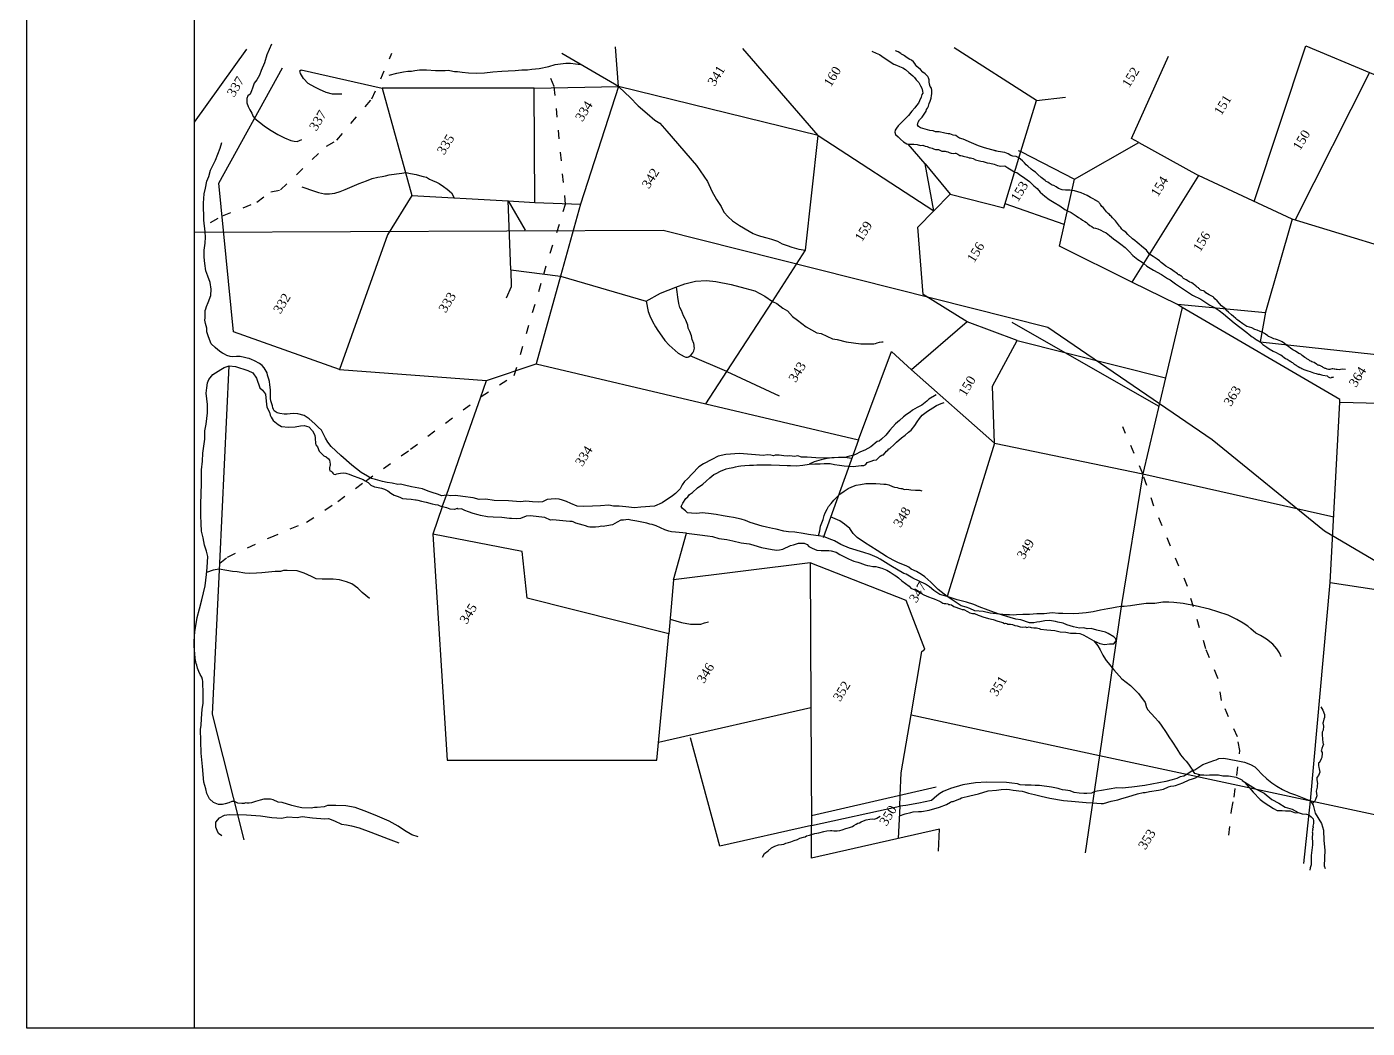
# Model space of a CAD drawing. Header units: millimetres. Extents: x 16 to 748, y 12 to 492.
# Drawn here: x 15.9 to 383.2, y 11.7 to 286.2 of the extents above; entities that cross this region are included whole.
import ezdxf

# ---------------------------------------------------------------- set-up
doc = ezdxf.new("R2010")
doc.units = ezdxf.units.MM
doc.header["$MEASUREMENT"] = 0
doc.linetypes.add('ACAD_ISO03W100', pattern=[30, 12, -18])
doc.layers.add('DO LINE', color=3, linetype='Continuous', plot=False)
doc.layers.add('DWG.LINE', color=10, linetype='Continuous')
doc.layers.add('TEXT', color=7, linetype='Continuous')
doc.layers.add('TITLE', color=7, linetype='Continuous', lineweight=30)
doc.styles.get("Standard").update_dxf_attribs({"font": 'times.ttf', "height": 4})

msp = doc.modelspace()

# ---------------------------------------------------------------- linework, layer by layer
at = {"layer": 'DO LINE', "linetype": 'ACAD_ISO03W100', "ltscale": 0.2}
for points in [[(66.22, 232.57), (69.57, 234.42), (78.98, 238.11), (82.76, 240.98), (85.44, 241.53), (98.01, 253.53), (100.87, 255.1), (110.49, 266.48), (115.95, 278.95)], [(68.77, 139.14), (70.95, 140.87), (82.57, 146.24), (92.56, 150.4), (101.13, 156.1), (108.73, 161.69), (121.03, 170.4), (140.37, 184.86), (149.47, 190.63), (157.55, 218.4), (163.54, 237.55), (160.45, 269.87), (158.75, 273.7)], [(342.3, 107.7), (338.97, 115.7), (333.93, 132.81), (324.75, 154.79), (321.7, 163.7), (316.23, 176.51)], [(345.27, 64.58), (345.99, 71.41), (346.71, 75.01), (348.33, 87.87), (347.61, 91.58), (343.29, 101.56), (342.3, 107.61)]]:
    msp.add_lwpolyline(points, dxfattribs=at)
at = {"layer": 'DWG.LINE', "ltscale": 0.2}
for points in [[(61.75, 294.98), (61.75, 11.7)], [(76.14, 280.11), (61.75, 260.07)], [(82.93, 281.41), (81.71, 278.5), (81.02, 276.32), (80.11, 274.26), (79.69, 272.93), (78.95, 271.66), (78.2, 270.76), (77.78, 269.43), (77.46, 268.69), (77.14, 267.74), (76.51, 267.26), (76.24, 266.52), (76.24, 265.4), (76.59, 264.35), (77.05, 263.43), (77.6, 262.53), (77.93, 261.58), (78.36, 261.12), (79.64, 260.08), (80.96, 259.1), (82.43, 258.05), (84.68, 256.69), (86.54, 255.81), (88.29, 255.02), (89.14, 254.83), (89.96, 254.81), (91.3, 255.28)], [(232.75, 256.46), (178.02, 269.81), (177.19, 280.74)], [(232.75, 256.46), (212.08, 280.24)], [(247.44, 279.49), (248.64, 279.02), (249.58, 278.66), (250.16, 278.14), (251.41, 277.3), (252.07, 276.89), (252.77, 276.46), (253.44, 275.99), (254.26, 275.7), (255, 275.36), (255.99, 274.93), (256.72, 274.51), (257.62, 273.7), (258.65, 272.76), (259.14, 272.3), (259.63, 271.69), (260.3, 270.95), (260.77, 270.06), (261.2, 269.37), (261.37, 268.54), (261.4, 268.04), (261.17, 267.64), (260.93, 266.9), (260.54, 265.9), (260.21, 265.25), (259.65, 264.6), (259.24, 263.96), (258.39, 263.06), (257.46, 261.9), (255.89, 260.26), (254.68, 259.04), (254.18, 258.39), (253.88, 257.88), (253.73, 257.34), (253.92, 256.68), (254.69, 256.01), (255.34, 255.43), (256.09, 254.67), (257.09, 254.13), (257.39, 254.02), (257.93, 254.07), (258.94, 254.01), (259.86, 253.94), (260.8, 253.72), (261.45, 253.75), (262.07, 253.52), (262.66, 253.36), (263.14, 253.13), (263.63, 253.04), (263.99, 252.97), (264.34, 252.78), (264.67, 252.65), (264.93, 252.61), (265.35, 252.61), (265.68, 252.58), (265.9, 252.48), (266.23, 252.29), (266.46, 252.19), (266.65, 252.13), (266.88, 252.13), (267.04, 252.13), (267.3, 252.13), (267.56, 252.13), (267.85, 252.03), (267.92, 252), (268.24, 251.9), (268.63, 251.74), (268.89, 251.67), (269.15, 251.61), (269.8, 251.51), (270.26, 251.54), (270.45, 251.54), (271.01, 251.31), (271.27, 251.12), (271.49, 250.96), (271.82, 250.89), (272.21, 250.83), (272.5, 250.76), (272.83, 250.63), (273.28, 250.57), (273.64, 250.44), (274.09, 250.34), (274.45, 250.31), (275.2, 250.08), (275.88, 249.79), (276.63, 249.59), (277.28, 249.37), (277.99, 249.27), (278.51, 249.08), (279.03, 248.95), (279.81, 248.82), (280.95, 248.52), (281.89, 248.23), (282.77, 248.04), (283.91, 248.07), (284.75, 247.55), (285.6, 246.97), (286.64, 246.4), (287.2, 246.31), (287.91, 245.69), (289.38, 244.68), (290.65, 243.83), (291.82, 242.62), (292.76, 241.85), (293.6, 240.87), (294.84, 239.83), (296.04, 238.89), (297.44, 238.08), (298.94, 237.1), (300.3, 236.12), (301.05, 235.77), (302.03, 235.28), (303.43, 234.36), (304.11, 233.91), (304.73, 233.55), (305.21, 233.19), (305.83, 232.87), (306.25, 232.54), (306.61, 232.19), (307.23, 231.7), (307.72, 231.44), (308.17, 231.15), (308.76, 230.99), (309.37, 230.79), (310.19, 230.47), (310.8, 230.14), (311.66, 229.72), (312.55, 229.04), (313.64, 228.11), (314.57, 227.49), (315.66, 226.6), (316.91, 225.67), (318, 224.58), (318.94, 223.49), (320.34, 222.4), (321.49, 221.72), (321.95, 221.36), (322.78, 220.63), (324.66, 219.49), (326.85, 218.29), (328.46, 217.25), (329.24, 216.82), (330.7, 215.78), (332.62, 214.43), (335.33, 212.67), (337.62, 211.56), (340.11, 209.95), (341.57, 209.17), (342.6, 208.45), (343.85, 207.56), (346.7, 205.1), (350.18, 202.38), (350.84, 201.82), (351.64, 201.26), (352.04, 201.02), (352.52, 200.68), (352.78, 200.46), (353.9, 199.84), (354.56, 199.16), (355.71, 198.43), (356.35, 197.93), (357.4, 197.31), (358.29, 196.95), (358.91, 196.56), (359.26, 196.35), (359.49, 196.25), (359.86, 196.02), (360.02, 195.89), (360.44, 195.58), (360.81, 195.31), (361.28, 195.08), (361.84, 194.74), (362.29, 194.45), (362.36, 194.35), (362.47, 194.28), (362.69, 194.17), (362.86, 193.97), (363.04, 193.83), (363.27, 193.7), (363.52, 193.54), (363.73, 193.42), (363.92, 193.32), (364.1, 193.18), (364.31, 193.08), (364.69, 192.85), (365.03, 192.69), (365.27, 192.56), (365.46, 192.44), (365.81, 192.3), (366.12, 192.2), (366.66, 192.04), (366.96, 191.9), (367.54, 191.74), (368.03, 191.57), (368.51, 191.39), (369.22, 191.21), (369.72, 191.03), (370.13, 190.96), (370.68, 190.82), (371.06, 190.69), (372.19, 190.5), (372.51, 190.26), (372.9, 190.06), (373.18, 190.02), (373.37, 190.07), (373.53, 190.14), (373.66, 190.19), (373.87, 190.21), (373.99, 190.28)], [(377.25, 192.26), (376.29, 192.39), (375.9, 192.25), (375.47, 192.2), (375, 192.24), (374.71, 192.28), (374.36, 192.34), (374.12, 192.36), (373.75, 192.41), (373.57, 192.41), (373.24, 192.36), (372.93, 192.31), (372.62, 192.31), (372.25, 192.38), (371.86, 192.52), (371.69, 192.57), (371.51, 192.66), (371.26, 192.77), (371.12, 192.86), (370.94, 192.98), (370.65, 193.1), (370.57, 193.16), (370.39, 193.24), (370.19, 193.34), (370.05, 193.38), (369.85, 193.42), (369.62, 193.49), (369.44, 193.63), (369.33, 193.71), (369.26, 193.77), (368.66, 194.17), (367.98, 194.38), (367.77, 194.52), (367.51, 194.67), (367.2, 194.88), (366.69, 195.2), (366.51, 195.37), (366.1, 195.59), (365.76, 195.87), (365.4, 196.15), (365.22, 196.31), (365.03, 196.45), (364.76, 196.55), (364.47, 196.67), (363.54, 197.27), (362.79, 197.69), (362.19, 198.15), (361.73, 198.5), (361.18, 198.87), (361.03, 199.06), (360.54, 199.4), (359.91, 199.82), (359.48, 200.01), (359.07, 200.25), (358.59, 200.44), (358.06, 200.59), (357.59, 200.65), (356.88, 201), (356.39, 201.21), (356.14, 201.36), (355.98, 201.48), (355.3, 201.96), (355.07, 202.18), (354.39, 202.51), (353.89, 202.73), (353, 203.08), (352.43, 203.26), (351.61, 203.67), (350.93, 203.89), (350.2, 204.07), (349.08, 204.82), (348.11, 205.49), (347.73, 205.79), (347.5, 205.96), (347.35, 206.1), (347.15, 206.24), (346.51, 206.8), (346.04, 207.25), (345.19, 208.02), (344.66, 208.44), (344.48, 208.66), (344.43, 208.74), (344.33, 208.89), (343.27, 209.76), (342.74, 210.38), (342.05, 211.13), (341.44, 211.68), (341.15, 211.98), (340.97, 212.19), (339.89, 212.76), (338.99, 213.3), (338.66, 213.61), (338.31, 213.83), (337.89, 213.95), (337.64, 214.04), (337.46, 214.11), (337.34, 214.23), (337.2, 214.41), (337.09, 214.52), (336.96, 214.62), (336.75, 214.77), (336.63, 214.87), (336.48, 214.97), (336.39, 215.02), (336.35, 215.06), (336.28, 215.13), (336.23, 215.17), (335.93, 215.39), (335.46, 215.75), (335.12, 216), (334.97, 216.09), (334.62, 216.23), (334.51, 216.28), (334.37, 216.35), (334.25, 216.41), (334.11, 216.52), (334, 216.6), (333.6, 216.89), (332.86, 217.24), (332.69, 217.36), (332.64, 217.43), (332.54, 217.54), (332.46, 217.65), (332.37, 217.77), (332.18, 217.92), (332.07, 217.99), (331.92, 218.06), (331.68, 218.18), (331.5, 218.26), (331.32, 218.38), (331.21, 218.46), (330.87, 218.78), (330.29, 219.13), (329.94, 219.43), (329.33, 219.85), (328.05, 220.6), (327.48, 221.06), (326.74, 221.59), (326.31, 222.02), (325.67, 222.48), (324.53, 223.22), (323.54, 223.9), (323.15, 224.32), (322.72, 224.96), (321.87, 225.64), (320.12, 227.07), (319.52, 227.63), (318.91, 228.1), (317.63, 229.27), (317.03, 229.91), (316.28, 230.34), (315.92, 230.73), (315.6, 231.27), (315.33, 231.59), (314.79, 232.33), (314.25, 233.06), (313.41, 233.83), (313.03, 234.26), (312.8, 234.53), (312.57, 234.78), (312.19, 235.06), (311.74, 235.47), (311.19, 236.25), (310.83, 236.71), (310.48, 236.97), (310.25, 237.24), (310.12, 237.46), (310.03, 237.66), (309.92, 237.81), (309.77, 237.99), (309.62, 238.11), (309.51, 238.22), (309.34, 238.32), (309.24, 238.38), (309.05, 238.5), (308.88, 238.59), (308.77, 238.64), (308.71, 238.68), (308.07, 239.02), (307.38, 239.43), (306.5, 239.99), (305.63, 240.36), (304.83, 240.68), (303.9, 240.94), (303, 241.24), (302.25, 241.36), (301.67, 241.39), (300.55, 241.45), (299.59, 241.51), (298.58, 241.91), (297.96, 242.31), (297.28, 242.67), (296.89, 242.82), (296.06, 243.32), (295.69, 243.62), (295.23, 243.85), (294.97, 244.1), (293.86, 244.9), (292.94, 245.75), (292.26, 246.34), (291.58, 246.78), (291.12, 247.15), (290.2, 247.98), (289.74, 248.39), (289.31, 248.94), (288.72, 249.44), (287.77, 250.32), (286.96, 250.69), (286.05, 250.76), (285.56, 250.93), (284.78, 251.41), (283.9, 251.72), (283.29, 251.85), (282.68, 251.94), (282.11, 252.07), (281.72, 252.13), (281.15, 252.29), (281.3, 252.18), (278.36, 253.01), (276.71, 253.54), (274.75, 254.45), (272.46, 255.37), (271.46, 255.72), (270.96, 256.04), (270.5, 256.41), (269.74, 256.52), (268.81, 256.89), (268.39, 256.89), (267.44, 257.04), (265.87, 257.42), (264.91, 257.46), (264.24, 257.66), (263.34, 257.81), (262.04, 258.11), (260.82, 258.5), (260.21, 258.85), (260.01, 259.33), (260.12, 260.09), (260.54, 260.7), (261.23, 261.48), (261.82, 262.28), (262.32, 263.12), (262.39, 263.53), (262.67, 263.88), (263.02, 264.42), (263.21, 265.18), (263.47, 265.86), (263.67, 266.62), (263.8, 267.38), (263.87, 267.84), (263.87, 268.71), (263.76, 269.43), (263.47, 269.88), (263.3, 270.49), (263.21, 271.11), (263.15, 271.69), (263, 272.19), (262.76, 272.61), (262.47, 272.95), (262.08, 273.3), (261.43, 273.8), (260.78, 274.5), (259.8, 275.37), (259.49, 275.7), (259.25, 276.13), (258.84, 276.63), (258.29, 277.05), (257.9, 277.24), (257.14, 277.74), (256.77, 278), (256.4, 278.22), (256.12, 278.42), (255.79, 278.66), (255.57, 278.74), (255.47, 278.83), (255.36, 278.89), (254.7, 279.36), (253.96, 279.62)], [(292.57, 266.01), (270.01, 280.46)], [(352.21, 238.34), (366.39, 280.97), (383.81, 273.67), (422.64, 257.64)], [(115.2, 272.98), (117.29, 273.54), (119.13, 273.9), (120.35, 274.07), (121.35, 274.05), (122.26, 274.25), (123.49, 274.46), (125.42, 274.38), (127.93, 274.2), (130.53, 274.28), (131.42, 274.3), (132.63, 274.07), (133.07, 273.95), (133.94, 273.93), (135.24, 273.8), (136.97, 273.58), (139.27, 273.5), (141.3, 273.6), (143.59, 273.83), (146.06, 274.01), (147.82, 274.12), (149.71, 274.2), (151.56, 274.39), (153.09, 274.4), (154.3, 274.59), (156.31, 274.82), (158.93, 275.31), (160.71, 275.86), (162.17, 276.1), (163.65, 276.2), (164.93, 276.25), (166.29, 276.1), (167.69, 275.86)], [(178.02, 269.81), (162.55, 278.87)], [(320.58, 254.46), (318.6, 255.56), (328.75, 278.2)], [(101.58, 192.26), (72.56, 202.63), (68.55, 243.33), (85.98, 274.93)], [(102.24, 267.79), (101.16, 267.71), (99.67, 267.73), (97.96, 268.21), (96.12, 269.02), (94.8, 269.64), (92.99, 270.67), (91.69, 272.03), (90.92, 273.4), (90.73, 274.14), (91.1, 274.39), (113.31, 269.35)], [(383.81, 273.67), (363.41, 233.27)], [(154.97, 269.39), (113.31, 269.35), (121.4, 240), (147.83, 238.52)], [(155.08, 238.01), (154.97, 269.39), (178.02, 269.81)], [(178.02, 269.81), (167.64, 237.6), (162.14, 217.81), (155.46, 193.83)], [(178.02, 269.81), (179.88, 268.1), (181.11, 266.97), (183.46, 264.52), (185.87, 262.48), (188.02, 260.64), (189.35, 259.82), (191.29, 257.57), (199.37, 248.17), (202.45, 243.85), (203.63, 241.2), (204.91, 238.85), (206.18, 236.91), (206.95, 235.43), (208.1, 234.08), (209.26, 233), (211.19, 231.71), (213.83, 230.15), (214.91, 229.53), (215.81, 229.17), (216.93, 228.85), (218.7, 228.36), (219.96, 228.02), (221.57, 227.42), (222.92, 226.75), (224.23, 226.23), (225.52, 225.76), (227.49, 225.28), (229.27, 224.94)], [(273.59, 205.33), (261.51, 212.87), (260.08, 231.3), (264.48, 235.79), (268.94, 240.33), (283.65, 236.56), (288.32, 251.99), (292.57, 266.01), (300.52, 266.88)], [(422.64, 257.64), (402.14, 221.39), (362.62, 233.51), (355.34, 207.99), (353.9, 199.84), (406.7, 194.12), (449.06, 185.17)], [(241.95, 167.87), (240.04, 168.18), (234.28, 167.93), (232.1, 168.02), (229.75, 168.2), (228.21, 168.24), (227.22, 168.57), (226.25, 168.46), (225, 168.6), (224.36, 168.49), (223.3, 168.57), (222.1, 168.77), (221, 168.82), (220.51, 168.6), (219.74, 168.75), (218.8, 168.86), (217.81, 168.73), (211.21, 169.23), (207.43, 168.99), (205.33, 168.54), (203.58, 167.59), (201.31, 166.4), (200.01, 165.56), (198.19, 163.64), (196.96, 162.27), (196.09, 161.54), (195.53, 160.63), (194.97, 159.58), (193.63, 158.28), (192.87, 157.62), (190, 155.76), (187.93, 154.81), (184.19, 154.5), (182.46, 154.35), (180.05, 154.6), (178.2, 154.84), (176.66, 154.84), (175.43, 155.09), (173.09, 154.88), (170.89, 154.84), (168.54, 154.67), (166.71, 154.81), (164.96, 155.51), (163.81, 156.1), (162.73, 156.45), (161.82, 156.69), (160.66, 156.8), (158.53, 156.66), (157.23, 156.03), (156.08, 155.89), (154.47, 156.03), (152.65, 156.14), (151.18, 156.03), (147.9, 156.31), (144, 156.38), (141.7, 156.7), (139.91, 156.66), (138.23, 157.08), (135.36, 157.44), (133.36, 157.71), (132.07, 157.61), (130.88, 157.81), (129.65, 157.68), (128.45, 158.09), (126.95, 158.54), (125.9, 158.91), (124.33, 159.59), (123.32, 159.77), (121.35, 160.14), (119.44, 160.54), (118.31, 160.81), (117.55, 160.78), (116.03, 161.12), (114.7, 161.29), (113.36, 161.61), (111.46, 162.08), (110.32, 162.37), (109.29, 163), (107.52, 163.99), (104.95, 166.05), (101.99, 168.68), (99.29, 171.13), (98.44, 172.34), (97.78, 173.49), (96.66, 175.6), (95.75, 176.49), (94.84, 177.34), (93.33, 178.74), (91.9, 179.67), (90.18, 180.16), (89, 180.25), (88.12, 180.11), (87.27, 180.05), (86.43, 180.04), (85.27, 180.2), (84.51, 180.43), (83.7, 180.97), (83.5, 181.28), (83.35, 181.75), (83.23, 182.29), (83.03, 182.9), (82.8, 183.67), (82.69, 184.29), (82.66, 185.01), (82.7, 185.81), (82.73, 186.7), (82.55, 188.05), (82.39, 188.97), (82.21, 189.61), (81.83, 190.76), (81.76, 191.34), (80.99, 192.77), (80.44, 193.37), (79.67, 193.93), (78.3, 194.67), (77.49, 195.01), (76.81, 195.25), (76.34, 195.42), (75.59, 195.55), (74.39, 195.8), (73.36, 195.81), (72.41, 195.76), (71.63, 195.79), (70.75, 196.13), (70.05, 196.44), (69.53, 196.72), (69.04, 197.02), (68.28, 197.66), (67.52, 198.31), (66.4, 199.3), (65.7, 201.27), (65.29, 202.64), (65.21, 203.63), (64.91, 204.89), (64.74, 205.78), (64.75, 206.43), (64.8, 207.05), (64.83, 207.8), (64.82, 208.41), (64.96, 208.91), (65.17, 209.57), (65.63, 210.64), (66.34, 212.59), (66.46, 214.31), (66.15, 216.09), (65.5, 217.89), (65, 219.35), (64.69, 221.3), (64.47, 223.03), (64.51, 224.95), (64.77, 226.94), (64.92, 228.52), (64.81, 230.03), (64.41, 233.21), (64.31, 237.88), (64.47, 240.41), (64.86, 242.02), (65.25, 243.91), (65.77, 245.22), (66.27, 246.94), (67.6, 249.7), (68.9, 252.93), (69.4, 254.54)], [(207.71, 191.68), (220.21, 210.95), (229.27, 224.94), (232.75, 256.46), (264.48, 235.79), (262.07, 248.62), (268.94, 240.33)], [(262.07, 248.62), (257.39, 254.02)], [(287.59, 252.3), (288.32, 251.99), (303, 244.41), (320.58, 254.46), (336.95, 245.41), (318.71, 216.25), (298.84, 226.06), (303, 244.41)], [(91.27, 242.36), (94.74, 241.14), (95.86, 240.79), (97.46, 240.44), (98.87, 240.44), (100.28, 240.63), (101.78, 241.07), (103.19, 241.65), (107.03, 243.22), (109.02, 243.95), (110.56, 244.59), (112.06, 245.04), (113.25, 245.17), (114.24, 245.33), (115.2, 245.62), (117.18, 245.9), (118.65, 246.06), (119.74, 246.26), (121.08, 246.03), (122.56, 245.74), (123.55, 245.49), (124.48, 245.17), (125.4, 245.01), (126.27, 244.43), (127.1, 244.11), (128.16, 243.63), (128.9, 243.25), (130.08, 242.45), (131.07, 241.75), (132.26, 240.66), (133, 239.35)], [(362.62, 233.51), (336.95, 245.41)], [(121.4, 240), (114.78, 229.21), (101.58, 192.26), (141.84, 189.27)], [(148.57, 219.59), (147.83, 238.52), (152.47, 230.45)], [(147.83, 238.52), (155.08, 238.01), (167.64, 237.6)], [(300.19, 232.03), (284, 237.72)], [(61.75, 229.92), (190.27, 230.44), (295.71, 203.9), (340.7, 173.1), (371.47, 148.04), (436.59, 109.65), (597.39, 70.52)], [(148.57, 219.59), (148.64, 214.91), (147.22, 211.82)], [(148.57, 219.59), (162.14, 217.81), (185.61, 211.02)], [(185.61, 211.02), (189.56, 213.23), (193.79, 214.81), (196.19, 215.75), (199.16, 216.45), (202.19, 216.7), (204.72, 216.38), (208.89, 215.56), (212.68, 214.55), (215.4, 213.8), (218.11, 212.34), (220.2, 210.89), (221.46, 210.32), (223.11, 209.06), (224.31, 208.37), (225.76, 206.79), (227.1, 205.83), (229.43, 204), (232.4, 202.3), (233.6, 202.17), (236.64, 200.72), (237.96, 200.47), (240.43, 199.84), (244.41, 199.34), (246.09, 199.35), (247.79, 199.28), (248.01, 199.27), (248.46, 199.41), (248.96, 199.59), (249.6, 199.76), (250.2, 199.87), (250.58, 199.87)], [(185.61, 211.02), (186.18, 208.21), (186.61, 206.97), (187.33, 205.47), (188.16, 203.99), (188.83, 202.92), (189.91, 201.39), (190.75, 200.24), (191.95, 198.96), (193.59, 197.46), (194.43, 196.79), (195.23, 196.32), (195.99, 195.87), (196.5, 195.63), (196.63, 195.63), (196.8, 195.62), (196.93, 195.65), (197.26, 195.75), (197.7, 196), (197.97, 196.32), (198.38, 196.83), (198.69, 197.35), (198.84, 198.1), (198.81, 198.53), (198.76, 198.96), (198.67, 199.42), (198.26, 200.53), (198.03, 201.51), (197.6, 202.68), (197.17, 203.64), (197.03, 204.43), (196.45, 205.82), (196.31, 206.16), (195.88, 207.02), (195.26, 208.43), (194.88, 209.31), (194.58, 210.34), (194.3, 212.07), (194.11, 213.53), (193.98, 214.88)], [(355.35, 207.77), (331.22, 210.07), (318.71, 216.25)], [(332.45, 209.29), (331.22, 210.07)], [(375.71, 183.36), (375.67, 184.02), (332.45, 209.29), (327.94, 190.03), (321.7, 163.7), (315.75, 127.27), (309.84, 86.47)], [(129.76, 154.58), (130.88, 157.81), (135.76, 171.8), (140.2, 184.54), (141.84, 189.27), (155.46, 193.83), (202, 182.84), (243.81, 173), (252.81, 197.23), (258.33, 192.17), (281.03, 172.06), (280.49, 187.73), (287.25, 200.19), (273.59, 205.33), (258.33, 192.17)], [(326.04, 182.18), (285.91, 205.14)], [(287.25, 200.19), (327.94, 190.03)], [(207.71, 191.68), (197.7, 196)], [(123.19, 64.14), (121.39, 64.69), (119.37, 65.87), (117.66, 67.05), (115.16, 68.49), (112.01, 69.82), (109.05, 71.01), (105.93, 72.17), (103.36, 72.64), (100.57, 72.72), (98.34, 72.74), (97.35, 72.4), (95.47, 72.2), (94.74, 72.21), (93.81, 72.02), (91.25, 72.12), (89.98, 72.35), (88.51, 72.76), (85.91, 73.55), (84.81, 73.64), (83.43, 74.29), (82.65, 74.46), (80.9, 74.48), (79.85, 74.24), (78.55, 73.82), (77.46, 73.5), (76.89, 73.41), (76.18, 73.41), (75.8, 73.44), (75.51, 73.28), (74.82, 73.33), (73.76, 73.37), (72.81, 73.88), (72.1, 73.87), (71.25, 73.45), (70.27, 73.19), (69.5, 73.05), (68.41, 72.99), (67.06, 73.57), (65.94, 74.62), (65.23, 76.08), (64.96, 77.34), (64.38, 79.13), (64.04, 83.41), (63.69, 87.11), (63.55, 93.71), (63.68, 94.69), (63.77, 96.58), (63.95, 99.05), (64.28, 100.78), (64.28, 103.24), (64.15, 106.7), (64.07, 107.32), (63.87, 107.95), (63.41, 108.67), (63.04, 109.47), (62.66, 110.4), (62.49, 111.2), (62.29, 111.68), (62.17, 112.55), (62.08, 113.16), (61.75, 116.53), (61.75, 117.77), (61.98, 120.35), (62.63, 124.24), (63.28, 126.64), (63.92, 129.14), (64.79, 132.98), (65.11, 136.11), (65.34, 138.01), (65.5, 141.05), (65.15, 142.5), (64.65, 144.15), (64.28, 146.09), (63.81, 147.96), (63.69, 150.06), (63.56, 152.29), (63.64, 155.38), (63.82, 161.05), (63.78, 164.77), (64.03, 167.16), (64.16, 169.33), (64.66, 173.18), (64.73, 175.5), (65.04, 177.32), (65.46, 180.43), (65.41, 182.7), (65.1, 185.79), (65.21, 187.22), (65.47, 188.62), (65.75, 189.52), (66.91, 190.89), (69.04, 192.26), (70.01, 192.8), (71.32, 193.24), (73.08, 193.06), (76.5, 192), (77.85, 191.36), (78.85, 189.93), (79.77, 187.28), (80.53, 186.59), (81.36, 185.47), (81.48, 183.63), (81.69, 181.97), (82.42, 180.61), (82.62, 179.72), (82.83, 179.23), (83.43, 178.33), (84.83, 177.22), (85.69, 176.67), (87.61, 176.44), (89.41, 176.55), (90.94, 176.87), (91.87, 176.89), (93.18, 176.55), (94.16, 175.47), (94.8, 174.27), (94.91, 173.46), (95, 171.99), (95.11, 171.6), (95.53, 171.06), (96.03, 169.88), (97.3, 168.64), (97.95, 168.34), (98.62, 167.75), (98.89, 167.41), (98.93, 166.83), (99.05, 166.31), (99.05, 165.99), (98.95, 165.8), (98.9, 165.42), (98.87, 164.94), (98.91, 164.52), (99.31, 164.37), (99.57, 164.14), (99.81, 163.82), (100, 163.54), (100.37, 163.53), (100.9, 163.66), (101.36, 163.79), (101.91, 163.85), (102.56, 163.93), (103.31, 163.86), (103.65, 163.78), (104.24, 163.6), (104.86, 163.33), (105.59, 163.05), (106.66, 162.69), (108.05, 162.07), (108.65, 161.76), (109.42, 161.25), (110.17, 160.53), (111.18, 160.14), (111.69, 160.03), (112.16, 159.9), (113.06, 159.76), (113.95, 159.42), (114.27, 159.27), (114.83, 158.98), (115.64, 158.39), (116.54, 157.83), (117.67, 157.5), (118.35, 157.17), (118.82, 156.89), (119.91, 156.79), (121.27, 156.76), (122.41, 156.55), (122.64, 156.51), (123.06, 156.41), (124.07, 156.21), (125.37, 155.86), (126.95, 155.43), (127.79, 155.27), (128.54, 155.18), (129.76, 154.58)], [(75.47, 63.34), (66.78, 97.83), (68.77, 139.14), (71.32, 193.24)], [(202, 182.84), (207.71, 191.68), (222.04, 185.04)], [(265.11, 185.29), (263.11, 184.1), (262.5, 183.56), (261.13, 182.53), (259.9, 181.86), (258.63, 181.1), (257.96, 180.61), (256.96, 179.93), (256.15, 179.25), (255.08, 178.29), (253.96, 177.33), (252.39, 175.66), (251.25, 174.31), (250.1, 173.21), (249.43, 172.65), (248.91, 172.51), (247.16, 171.1), (245.53, 170.18), (244.35, 169.66), (242.98, 169), (242.26, 168.71), (241.31, 168.49), (240.04, 168.18), (238.29, 168.19), (236.5, 168.05), (235.21, 167.91), (233.57, 167.52), (231.63, 166.93), (230.28, 166.3)], [(270.83, 129.09), (268.07, 130.02), (266.1, 130.56), (264.43, 131.71), (263.26, 132.71), (262.12, 133.43), (260.42, 134.27), (258.71, 135.09), (256.9, 136.13), (256.26, 136.34), (252.67, 138.42), (249.74, 140.27), (248.95, 140.69), (246.96, 141.56), (245.26, 142.13), (241.37, 143.25), (238.96, 144.28), (237.24, 145.3), (235.79, 145.87), (234.2, 146.48), (232.09, 146.74), (230.12, 147.05), (228.64, 147.33), (226.33, 147.66), (224.59, 147.73), (223.33, 147.93), (221.21, 148.51), (220.23, 148.67), (218.55, 149.06), (217.44, 149.34), (214.12, 150.32), (212.86, 150.85), (211.63, 151.24), (209.54, 151.74), (208.4, 151.91), (206.71, 152.19), (204.76, 152.56), (202.69, 152.82), (201.78, 152.9), (201.19, 152.96), (200.21, 152.91), (199.4, 152.81), (198.03, 152.88), (196.97, 152.97), (196.38, 153.57), (195.62, 154.2), (195.19, 154.67), (195.7, 155.62), (196.53, 156.87), (197.04, 157.4), (197.53, 158), (198.36, 158.59), (199.66, 159.8), (201.19, 160.81), (202.09, 161.63), (203.04, 162.61), (204.14, 163.46), (204.8, 163.8), (205.97, 164.42), (207.57, 165.05), (208.38, 165.2), (209.47, 165.4), (210.09, 165.57), (210.88, 165.79), (211.58, 165.87), (212.7, 165.96), (213.94, 166), (215.07, 166.09), (215.92, 166.12), (216.77, 166.15), (218.24, 166.15), (219.91, 166.13), (222.18, 166.07), (224.27, 165.95), (225.18, 165.93), (226.8, 165.89), (228.58, 166.06), (230.28, 166.3), (231.85, 166.37), (233.27, 166.4), (234.39, 166.52), (236.01, 166.47), (237.22, 166.26), (238.63, 166.06), (239.92, 165.86), (241.2, 165.78), (242.33, 165.72), (244.53, 165.93), (245.3, 165.96), (245.77, 166.27), (246.2, 166.76), (247.26, 167.17), (247.97, 167.46), (248.71, 167.5), (249.2, 167.97), (249.75, 168.54), (250.24, 168.77), (250.45, 168.84), (250.65, 168.92), (251.51, 169.91), (251.83, 170.2), (252.13, 170.52), (252.25, 170.56), (252.36, 170.62), (253.62, 171.69), (254.22, 172.33), (255.55, 173.54), (256.62, 174.29), (257.47, 175.09), (258.19, 175.63), (259.23, 176.9), (259.87, 177.9), (260.55, 178.87), (261.27, 179.77), (262.71, 180.83), (264.21, 181.78), (265.16, 182.42), (266.43, 182.97), (267.3, 183.21)], [(373.06, 133.88), (375.71, 183.36), (404.6, 182.57)], [(243.81, 173), (234.09, 146.12)], [(281.03, 172.06), (268.07, 130.02)], [(281.03, 172.06), (321.7, 163.7), (374.03, 151.9)], [(232.8, 146.66), (233.17, 148.01), (233.36, 149.29), (234.16, 151.18), (234.41, 152.28), (234.7, 152.99), (235.23, 154), (235.57, 154.72), (236.31, 155.55), (237.05, 156.42), (238, 157.38), (238.26, 157.64), (238.72, 158.07), (239.86, 158.96), (240.98, 159.66), (241.97, 160.12), (243.18, 160.57), (244.39, 160.78), (245.8, 161.02), (247.21, 161.03), (248.53, 160.99), (249.7, 160.91), (250.75, 160.87), (251.34, 160.87), (252.16, 160.63), (253.14, 160.2), (253.67, 160.03), (254.4, 159.91), (254.89, 159.76), (255.4, 159.63), (255.73, 159.61), (256.28, 159.4), (257.02, 159.44), (258.16, 159.31), (259.39, 159.23), (260.63, 159.18), (261.18, 159.01)], [(193.11, 134.6), (196.65, 147.44), (193.63, 147.66), (192.53, 147.74), (191.86, 147.98), (190.7, 148.28), (188.35, 149.45), (187.25, 149.82), (186.63, 149.91), (185.77, 150.16), (183.03, 150.72), (181.44, 150.99), (180.66, 151.16), (179.44, 150.96), (178.7, 151.01), (177.65, 150.43), (176.41, 149.71), (174.82, 149.45), (174.28, 149.29), (173.93, 149.25), (173.35, 149.29), (172.63, 149.15), (171.7, 149.04), (170.78, 149.08), (170.22, 149.09), (169.71, 149.17), (168.96, 149.42), (168.36, 149.63), (167.32, 149.87), (166.36, 150.18), (165.6, 150.53), (165.31, 150.58), (164.75, 150.56), (163.74, 150.66), (161.84, 150.9), (160.04, 151.02), (159.38, 150.98), (157.83, 151.67), (153.8, 152.12), (152.78, 152.03), (151.23, 151.47), (150, 151.35), (148.76, 151.4), (148.14, 151.45), (146.12, 151.68), (143.69, 151.79), (142.17, 151.91), (140.2, 152.23), (139.61, 152.44), (138.25, 152.81), (136.9, 153.28), (135.91, 153.64), (135, 154.06), (134.11, 154.02), (133.81, 154.13), (133.12, 153.89), (131.94, 153.99), (130.99, 154.35), (129.76, 154.58), (127.15, 147.14)], [(351.27, 121.19), (350.46, 121.89), (349.19, 122.69), (347.48, 123.73), (346.39, 124.26), (345.11, 124.9), (342.28, 125.87), (339.95, 126.61), (336.07, 127.46), (332.78, 128.11), (330.25, 128.43), (328.8, 128.48), (327.17, 128.45), (324.99, 128.15), (322.64, 128.09), (320.08, 127.78), (318.3, 127.44), (316.6, 127.33), (315.73, 127.28), (314.55, 127.12), (313.2, 126.85), (312.1, 126.62), (310.15, 126.26), (308.07, 125.84), (306.21, 125.55), (304.2, 125.4), (302.63, 125.32), (299.78, 125.41), (298.63, 125.38), (296.86, 125.55), (294.64, 125.29), (292.64, 125.25), (290.69, 125.12), (288.8, 125.12), (287.06, 125.04), (286.2, 124.92), (285.2, 125.04), (284.15, 125), (279.9, 125.51), (277.93, 125.91), (275.65, 126.13), (274.31, 126.76), (273.31, 127.16), (271.96, 127.46), (268.07, 130.02), (265.62, 131.98), (263.59, 133.93), (262.01, 135.39), (261.02, 136.11), (259.67, 136.86), (258.27, 137.58), (257.64, 138.12), (256.83, 138.48), (254.77, 139.24), (253.29, 139.96), (251.51, 140.98), (248.94, 142.64), (245.44, 144.88), (243.46, 146.23), (242.34, 147.34), (241.41, 148.67), (239.94, 149.89), (238.69, 150.75), (236.17, 151.87)], [(131.11, 85.21), (188.53, 85.16), (191.81, 119.8), (153.01, 129.56), (151.66, 142.37), (127.15, 147.14), (131.11, 85.21)], [(196.65, 147.44), (200.36, 146.92), (202.41, 146.66), (203.79, 146.46), (205.54, 145.97), (207.72, 145.63), (209.38, 145.3), (211.69, 144.78), (213.81, 144.52), (214.85, 144.25), (216.31, 143.74), (217.27, 143.5), (218.68, 143.23), (220.18, 142.97), (221.44, 142.76), (222.16, 142.8), (223.04, 143.05), (225.2, 144.06), (225.95, 144.17), (227.4, 144.65), (228.91, 144.64), (229.72, 144.27), (230.22, 143.78), (231.11, 143.26), (231.73, 142.98), (232.4, 142.76), (233.56, 142.69), (234.77, 142.68), (235.68, 142.69), (236.33, 142.56), (237.67, 142.23), (238.69, 141.54), (239.96, 140.94), (241.08, 140.34), (241.84, 140.01), (242.57, 139.75), (243.64, 139.42), (244.18, 139.3), (245.65, 138.74), (246.26, 138.51), (246.87, 138.44), (247.76, 138.27), (248.55, 138.25), (249.22, 138.09), (250.18, 137.78), (251.58, 137.24), (252.45, 136.74), (253.54, 136.02), (254, 135.7), (254.72, 135.15), (255.72, 134.33), (257.71, 132.86), (258.11, 132.34), (259.24, 131.9), (260.72, 131.09), (261.71, 130.53), (262.95, 129.93), (263.96, 129.54), (264.58, 129.37), (265.37, 129.08), (265.85, 128.83), (266.38, 128.55), (266.89, 128.21), (267.27, 128.12), (267.73, 128.09), (268.3, 127.99), (268.49, 127.85), (268.83, 127.87), (269.24, 127.75), (269.97, 127.32), (271.73, 126.65), (272.17, 126.5), (272.64, 126.45), (273.63, 125.95), (274.33, 125.61), (275.05, 125.36), (275.59, 125.35), (276.55, 124.97), (277.14, 124.78), (277.89, 124.47), (279.44, 124.05), (280.69, 123.72), (282.01, 123.3), (283.36, 122.92), (283.78, 122.68), (284.1, 122.76), (284.44, 122.61), (284.69, 122.47), (285.44, 122.45), (286, 122.33), (286.67, 122.13), (287.24, 121.99), (288.1, 121.74), (288.64, 121.67), (289.53, 121.72), (289.91, 121.55), (290.55, 121.69), (291.1, 121.57), (291.89, 121.47), (292.58, 121.47), (293.28, 121.24), (293.67, 121.11), (295.45, 120.93), (297.61, 120.74), (299.07, 120.37), (300.59, 120.22), (301.89, 120.01), (303.42, 120), (304.47, 119.88), (305.37, 119.51), (306.37, 118.97), (308.29, 117.85), (309.36, 116.51), (310.03, 115.44), (310.71, 113.97), (311.02, 113.46), (311.66, 112.53), (312.17, 111.9), (312.92, 110.93), (313.32, 110.47), (313.78, 109.95), (315.97, 107.47), (318.33, 105.6), (320.49, 103.44), (322.36, 100.95), (322.75, 99.63), (323.12, 98.96), (324.99, 96.84), (325.98, 95.74), (326.74, 94.79), (328.1, 92.74), (328.83, 91.57), (329.8, 90.1), (331.02, 88.26), (332.02, 86.68), (332.92, 85.56), (333.55, 84.88), (334.2, 84.05), (334.77, 83.22), (335.4, 82.37), (333.85, 81.32), (332.92, 80.76), (331.94, 80.64), (331.07, 80.17), (329.79, 79.82), (328.02, 79.32), (322.24, 78.25), (318.71, 77.74), (316.03, 77.47), (314.59, 77.56), (312.49, 77.27), (310.41, 76.9), (309.19, 76.69), (308.37, 76.46), (307.68, 76.14), (306.4, 76), (305.52, 76.01), (304.3, 76.17), (302.86, 76.33), (301.8, 76.75), (301.12, 76.82), (300.49, 76.96), (299.71, 77.08), (299.07, 77.22), (298.48, 77.39), (298.1, 77.51), (296.67, 77.77), (293.42, 78.2), (292.19, 78.19), (291.1, 78.29), (289.45, 78.33), (288.1, 78.41), (287.36, 78.66), (285.81, 78.83), (284.31, 79.06), (278.91, 79.17), (275.84, 78.95), (272.36, 78.42), (268.98, 77.45), (267.01, 76.6), (266.12, 76.02), (265.28, 75.44), (263.85, 74.11), (260.35, 73.36), (256.81, 72.73), (255.16, 72.56)], [(109.84, 129.5), (107.84, 131.17), (106.58, 132.34), (104.99, 133.5), (103.49, 134.09), (101.56, 134.59), (99.89, 134.76), (98.55, 134.76), (96.88, 134.76), (95.21, 134.92), (93.96, 135.51), (91.87, 136.43), (90.86, 136.76), (90.03, 137.1), (87.27, 137.18), (86.26, 137.18), (85.41, 136.88), (83.97, 136.85), (80.3, 136.53), (78.87, 136.44), (77.02, 136.34), (75.67, 136.48), (73.55, 136.76), (72.25, 136.9), (70.72, 137.13), (68.63, 137.5), (67.01, 137.22), (65.17, 136.64)], [(230.55, 139.24), (193.11, 134.6), (191.81, 119.8)], [(258.2, 97.63), (261.13, 114.96), (261.97, 115.65), (256.89, 128.97), (230.55, 139.24), (230.76, 99.65)], [(365.82, 56.81), (367.65, 74.07), (373.06, 133.88), (398.24, 130.06), (432.32, 126.21), (428.11, 107.56), (420.02, 72.66), (418.27, 69.43), (417.65, 63.34)], [(308.29, 117.85), (309.93, 117.18), (311.22, 116.92), (312.58, 117.03), (313.78, 117.1), (314.39, 117.88), (314.32, 118.41), (313.79, 118.99), (312.23, 119.9), (311.49, 120.28), (310.34, 120.57), (309.12, 120.8), (307.55, 121.25), (306.5, 121.22), (305.51, 121.42), (304.32, 121.39), (302.69, 121.74), (300.9, 122.26), (299.85, 122.71), (298.44, 123.04), (297.74, 123.22), (296.13, 123.42), (294.82, 123.33), (293.49, 123.09), (292.68, 123), (291.86, 122.78), (290.68, 122.8), (288.29, 123.69), (286.89, 123.8), (285.34, 124.31), (282.03, 125.26), (279.29, 126.29), (276.91, 127.2), (275.38, 127.89), (273.35, 128.46), (270.83, 129.09)], [(192.17, 123.87), (195.34, 122.91), (197.79, 122.49), (199.75, 122.43), (200.57, 122.46), (201.59, 122.79), (202.72, 123.06)], [(359.6, 113.52), (359.19, 114.6), (358.43, 115.72), (357.35, 116.95), (355.56, 118.33), (353.92, 119.35), (352.65, 120.01), (351.27, 121.19)], [(189, 90.08), (230.76, 99.65), (230.96, 67.26), (205.81, 61.62), (197.81, 91.28)], [(370.45, 99.79), (371.07, 98.91), (371.53, 97.65), (371.5, 96.9), (371.27, 96.39), (371.08, 95.55), (370.99, 95.28), (371.17, 94.5), (371.13, 93.36), (370.83, 92.88), (370.88, 92.12), (370.96, 91.04), (371.02, 89.95), (371.17, 89.58), (371.01, 89.09), (370.78, 88.41), (370.63, 88.03), (370.6, 87.76), (370.84, 87.3), (370.88, 86.71), (370.77, 86.27), (370.73, 85.9), (370.57, 85.54), (370.31, 84.9), (370.03, 84.54), (369.83, 84.4), (369.87, 83.7), (369.95, 83.14), (370.06, 82.83), (370.12, 82.34), (370.18, 81.88), (369.81, 80.94), (369.43, 80.38), (369.37, 79.81), (369.55, 78.82), (369.51, 78.2), (369.5, 77.75), (369.24, 76.7), (369.35, 75.42), (369.05, 74.43), (368.73, 73.83), (368.12, 73.24)], [(255.24, 75.51), (255.45, 81.69), (258.2, 97.63), (309.84, 86.47), (305.91, 59.74)], [(309.84, 86.47), (417.65, 63.34), (416.73, 52.02)], [(337.34, 81.18), (335.96, 81.55), (335.41, 82.37), (335.95, 82.49), (338.13, 83.98), (341.17, 85.06), (341.81, 85.27), (342.58, 85.64), (343.92, 85.76), (347.33, 85.12), (349.58, 84.63), (351.17, 83.97), (352.41, 83.32), (353.16, 82.64), (354.34, 81.3), (355.71, 80.05), (357.03, 78.94), (358.44, 78.08), (359.96, 77.14), (361.91, 76.26), (363.56, 75.67), (367.65, 74.07), (368.35, 72.83), (368.94, 70.69), (370.7, 67.85), (371.24, 66), (371.27, 63.12), (371.58, 60.48), (371.43, 56.2), (371.68, 55.48)], [(255.02, 69.89), (256.59, 70.46), (258.15, 70.79), (258.78, 71), (260.27, 71.06), (261.05, 71.07), (263.2, 71.45), (266, 72.26), (267.88, 73.03), (269.02, 73.64), (269.39, 73.81), (269.78, 73.88), (270.37, 74.08), (271.55, 74.6), (272.06, 74.83), (274.3, 75.4), (276.72, 75.99), (279.36, 76.74), (281.62, 76.95), (282.87, 77.18), (284.3, 77.21), (285.15, 77.13), (286.17, 76.96), (286.97, 76.86), (287.76, 76.75), (288.63, 76.67), (289.29, 76.54), (290.4, 76.13), (292.05, 75.72), (293.86, 75.27), (296.24, 74.77), (299.95, 74.12), (302.2, 73.95), (304.18, 73.75), (306.19, 73.6), (307.93, 73.48), (310.34, 73.3), (310.91, 73.33), (313.03, 73.95), (314.85, 74.31), (315.45, 74.45), (315.96, 74.65), (317.58, 75.13), (320.28, 75.97), (321.83, 76.3), (322.33, 76.28), (323.5, 76.55), (325.97, 76.95), (327.38, 77.24), (328.77, 77.83), (329.41, 78.04), (330.18, 78.11), (330.68, 78.24), (332.65, 79), (334.42, 79.74), (335.35, 80.09), (336.18, 80.34), (336.74, 80.7), (337.34, 81.18), (338.46, 81.18), (339.1, 81.1), (340.02, 81.13), (340.88, 81.19), (342.43, 81.15), (343.66, 80.9), (345.21, 80.85), (347.27, 80.48), (348.8, 79.76), (349.67, 79.07), (351.98, 76.4), (353.87, 74.37), (354.99, 73.58), (357.51, 71.9), (358.5, 71.4), (359.89, 71.36), (360.84, 71.28), (362.07, 71.28), (363.48, 70.73), (364.29, 70.81), (365.41, 70.5), (366.57, 70.37), (367.24, 70.19), (367.81, 69.61), (368.2, 69.31), (368.37, 69.09), (368.44, 68.51), (368.47, 67.81), (368.29, 67.06), (368.34, 66.85), (368.37, 66.63), (368.23, 66.47), (368.28, 66.28), (368.2, 66.03), (368.22, 65.7), (368.13, 65.56), (368.22, 65.28), (368.14, 63.71), (368.18, 62.85), (368.24, 61.94), (367.87, 59.07), (367.84, 57.39), (367.86, 56.51), (367.52, 55.62), (367.48, 55.01)], [(265.11, 77.77), (230.94, 69.93)], [(348.97, 79.62), (352.62, 77.29), (354.93, 76.13), (357.06, 74.4), (358.94, 73.4), (360.74, 72.32), (362.61, 71.76), (364.29, 70.81)], [(230.96, 67.26), (255.16, 72.56), (255.24, 75.51)], [(69.39, 64.41), (68.47, 65.03), (68.12, 65.85), (67.7, 66.82), (67.68, 68.2), (68.7, 69.33), (70.12, 70.06), (71.39, 70.3), (76.11, 70.16), (79.94, 69.94), (83.09, 69.42), (85.79, 69.27), (87.32, 69.61), (90.03, 69.48), (91.39, 69.75), (94.24, 69.33), (97.55, 69.08), (98.57, 69.17), (100.21, 68.55), (102.14, 67.67), (103.47, 67.45), (104.91, 67.15), (107.02, 66.66), (110.14, 65.42), (114.95, 63.63), (117.88, 62.54)], [(217.49, 58.59), (218.07, 59.62), (219.03, 60.32), (219.93, 61.16), (220.9, 61.61), (221.84, 61.93), (222.68, 62.1), (223.31, 62.19), (223.9, 62.44), (224.66, 62.6), (225.3, 62.8), (226.18, 63.16), (227.11, 63.47), (227.77, 63.78), (228.72, 64.06), (229.19, 64.2), (229.55, 64.44), (230.39, 64.65), (230.97, 64.83), (231.81, 65.03), (232.97, 65.25), (234.28, 65.58), (235.13, 65.8), (236.13, 65.87), (236.53, 65.86), (237.01, 65.76), (237.95, 65.81), (238.67, 65.89), (239.34, 66.12), (240.29, 66.43), (240.72, 66.55), (241.38, 66.73), (241.86, 66.89), (242.14, 66.98), (242.55, 67.3), (243.19, 67.64), (243.64, 67.86), (244.09, 68.04), (244.57, 68.29), (245.17, 68.54), (245.93, 68.81), (246.92, 69.01), (247.66, 69.06), (248.23, 69.04), (248.85, 69.31), (249.77, 69.82)], [(255.16, 72.56), (254.69, 63.7)], [(265.76, 60.2), (266.04, 66.28), (230.96, 58.3), (230.96, 67.26)]]:
    msp.add_lwpolyline(points, dxfattribs=at)
at = {"layer": 'TITLE', "lineweight": -2, "ltscale": 0.2}
msp.add_lwpolyline([(15.92, 491.99), (747.82, 491.99), (747.82, 11.7), (15.92, 11.7)], close=True, dxfattribs=at)

# ---------------------------------------------------------------- texts
at = {"layer": 'TEXT'}
for s, p in [('337', (72.7, 266.76)), ('341', (204.4, 269.75)), ('160', (236.21, 269.53)), ('152', (317.95, 269.33)), ('334', (168.14, 260.03)), ('151', (343.17, 261.72)), ('337', (95.24, 257.47)), ('150', (364.75, 252.12)), ('335', (130.25, 250.9)), ('342', (186.38, 241.62)), ('153', (287.48, 238.03)), ('154', (325.83, 239.4)), ('159', (244.74, 227.11)), ('156', (337.4, 224.29)), ('156', (275.48, 221.36)), ('332', (85.39, 207.34)), ('333', (130.69, 207.62)), ('343', (226.59, 188.53)), ('364', (380.12, 187.19)), ('150', (273.13, 184.69)), ('363', (345.83, 181.97)), ('334', (168.12, 165.48)), ('348', (255.28, 148.76)), ('349', (289.13, 139.99)), ('347', (259.62, 128.1)), ('345', (136.46, 122.29)), ('346', (201.44, 106)), ('352', (238.77, 101.03)), ('351', (281.68, 102.45)), ('350', (251.47, 66.94)), ('353', (322.39, 60.42))]:
    msp.add_text(s, height=2.5, rotation=58.3858, dxfattribs=at).set_placement(p)

doc.saveas('drawing.dxf')
